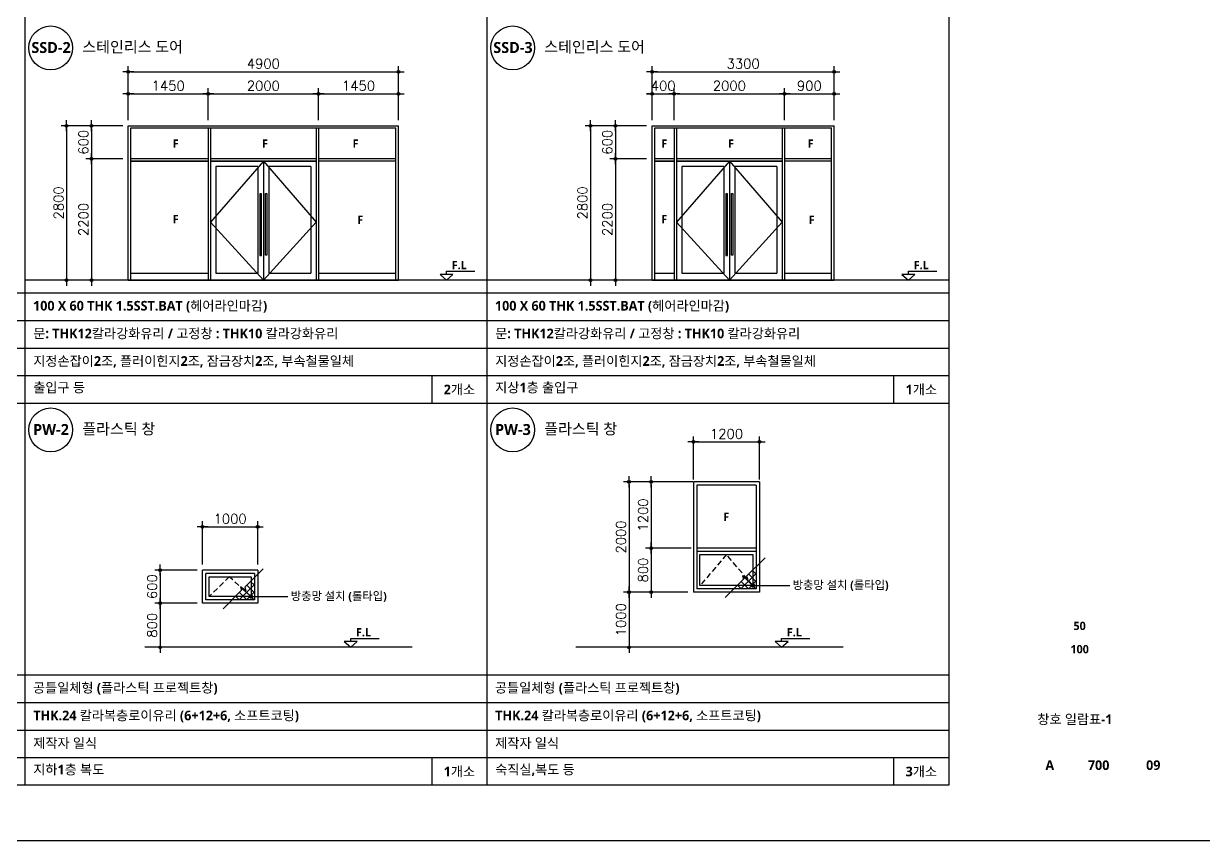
# Model space of a CAD drawing. Header units: millimetres. Extents: x 0 to 190005487, y 0 to 455456909.
# Drawn here: x 19726 to 41117, y 0 to 14807 of the extents above; entities that cross this region are included whole.
import ezdxf
from ezdxf.enums import TextEntityAlignment as Align

# ---------------------------------------------------------------- set-up
doc = ezdxf.new("R2010")
doc.units = ezdxf.units.MM
doc.header["$LTSCALE"] = 400
doc.header["$MEASUREMENT"] = 0
doc.header["$PDSIZE"] = -10
doc.linetypes.add('ACAD_ISO04W100', pattern=[30, 24, -3, 0, -3])
doc.linetypes.add('HIDDEN', pattern=[0.375, 0.25, -0.125])
doc.layers.get('0').update_dxf_attribs({"linetype": 'CONTINUOUS'})
doc.layers.get('Defpoints').update_dxf_attribs({"color": 153, "linetype": 'CONTINUOUS'})
for name, color, linetype in [('7DIM', 7, 'CONTINUOUS'), ('A-ANNO-DIM', 4, 'CONTINUOUS'), ('A-ANNO-GRA1', 7, 'CONTINUOUS'), ('A-ANNO-TEXT1', 7, 'CONTINUOUS'), ('A-ANNO-TITL', 7, 'CONTINUOUS'), ('A-CUT', 7, 'CONTINUOUS'), ('A-HAT', 253, 'CONTINUOUS'), ('A-LEADER', 7, 'CONTINUOUS'), ('A-TEXT', 4, 'CONTINUOUS'), ('A-WIN-IDEN', 11, 'CONTINUOUS'), ('CE-SLOP-FILL', 1, 'CONTINUOUS'), ('cen', 1, 'ACAD_ISO04W100'), ('WID', 4, 'CONTINUOUS'), ('WIN', 6, 'CONTINUOUS'), ('조경', 5, 'CONTINUOUS')]:
    doc.layers.add(name, color=color, linetype=linetype)
doc.layers.add('Defpoint', color=161, linetype='CONTINUOUS', plot=False)
doc.styles.add('SH_대대리576', font='NanumGothicBold.ttf')
doc.styles.get("Standard").update_dxf_attribs({"font": 'SIMPLEX.shx'})
doc.dimstyles.new('SHP 50 창호', dxfattribs={"dimscale": 50, "dimtxt": 3.5, "dimasz": 1, "dimexe": 2, "dimexo": 2, "dimgap": 1, "dimtad": 1, "dimdec": 0, "dimzin": 0, "dimdsep": 46, "dimblk": 'DIMDOT', "dimcen": 0.09, "dimclrt": 3, "dimadec": 0, "dimazin": 1, "dimtfac": 1, "dimtdec": 0, "dimtix": 1, "dimtmove": 2, "dimatfit": 0, "dimldrblk": 'DIMDOT', "dimfxl": 1, "dimtfillclr": 3, "dimtolj": 1, "dimtzin": 0, "dimarcsym": 0})

# ---------------------------------------------------------------- blocks, each defined once
blk = doc.blocks.new('DIMDOT')
at = {"color": 0}
blk.add_line((-2, 0), (2, 0), dxfattribs=at)
for radius in [0.5, 0.25]:
    blk.add_circle((0, 0), radius, dxfattribs=at)
blk = doc.blocks.new('*D36')
at = {"layer": 'A-ANNO-DIM', "color": 0, "lineweight": -2}
for p, q in [((21623, 13056), (21623, 14034)), ((21673, 13934), (26473, 13934)), ((26523, 13056), (26523, 14034))]:
    blk.add_line(p, q, dxfattribs=at)
at = {"layer": 'Defpoints', "color": 0}
for p in [(26523, 13934), (21623, 12956), (26523, 12956)]:
    blk.add_point(p, dxfattribs=at)
at = {"layer": 'A-ANNO-DIM', "color": 0, "linetype": 'ByBlock', "lineweight": -2, "xscale": 50, "yscale": 50, "zscale": 50, "rotation": 180}
blk.add_blockref('DIMDOT', (21623, 13934), dxfattribs=at)
at = {"layer": 'A-ANNO-DIM', "color": 0, "linetype": 'ByBlock', "lineweight": -2, "xscale": 50, "yscale": 50, "zscale": 50}
blk.add_blockref('DIMDOT', (26523, 13934), dxfattribs=at)
at = {"layer": 'A-ANNO-DIM', "color": 3, "insert": (24073, 14080), "char_height": 175, "attachment_point": 5}
blk.add_mtext('\\A1;4900', dxfattribs=at)
blk = doc.blocks.new('*D37')
at = {"layer": 'A-ANNO-DIM', "color": 0, "lineweight": -2}
for p, q in [((21523, 12356), (20856, 12356)), ((20956, 12306), (20956, 10206)), ((21523, 10156), (20856, 10156))]:
    blk.add_line(p, q, dxfattribs=at)
at = {"layer": 'Defpoints', "color": 0}
for p in [(21623, 12356), (20956, 10156), (21623, 10156)]:
    blk.add_point(p, dxfattribs=at)
at = {"layer": 'A-ANNO-DIM', "color": 0, "linetype": 'ByBlock', "lineweight": -2, "xscale": 50, "yscale": 50, "zscale": 50}
for p, rotation in [((20956, 12356), 90), ((20956, 10156), 270)]:
    blk.add_blockref('DIMDOT', p, dxfattribs=dict(at, rotation=rotation))
at = {"layer": 'A-ANNO-DIM', "color": 3, "insert": (20810, 11256), "char_height": 175, "attachment_point": 5, "rotation": 90}
blk.add_mtext('\\A1;2200', dxfattribs=at)
blk = doc.blocks.new('*D38')
at = {"layer": 'A-ANNO-DIM', "color": 0, "lineweight": -2}
for p, q in [((21523, 12956), (20856, 12956)), ((20956, 12906), (20956, 12406)), ((21523, 12356), (20856, 12356))]:
    blk.add_line(p, q, dxfattribs=at)
at = {"layer": 'Defpoints', "color": 0}
for p in [(21623, 12956), (20956, 12356), (21623, 12356)]:
    blk.add_point(p, dxfattribs=at)
at = {"layer": 'A-ANNO-DIM', "color": 0, "linetype": 'ByBlock', "lineweight": -2, "xscale": 50, "yscale": 50, "zscale": 50}
for p, rotation in [((20956, 12956), 90), ((20956, 12356), 270)]:
    blk.add_blockref('DIMDOT', p, dxfattribs=dict(at, rotation=rotation))
at = {"layer": 'A-ANNO-DIM', "color": 3, "insert": (20810, 12656), "char_height": 175, "attachment_point": 5, "rotation": 90}
blk.add_mtext('\\A1;600', dxfattribs=at)
blk = doc.blocks.new('*D39')
at = {"layer": 'A-ANNO-DIM', "color": 0, "lineweight": -2}
for p, q in [((25073, 13056), (25073, 13634)), ((25123, 13534), (26473, 13534)), ((26523, 13056), (26523, 13634))]:
    blk.add_line(p, q, dxfattribs=at)
at = {"layer": 'Defpoints', "color": 0}
for p in [(26523, 13534), (25073, 12956), (26523, 12956)]:
    blk.add_point(p, dxfattribs=at)
at = {"layer": 'A-ANNO-DIM', "color": 0, "linetype": 'ByBlock', "lineweight": -2, "xscale": 50, "yscale": 50, "zscale": 50, "rotation": 180}
blk.add_blockref('DIMDOT', (25073, 13534), dxfattribs=at)
at = {"layer": 'A-ANNO-DIM', "color": 0, "linetype": 'ByBlock', "lineweight": -2, "xscale": 50, "yscale": 50, "zscale": 50}
blk.add_blockref('DIMDOT', (26523, 13534), dxfattribs=at)
at = {"layer": 'A-ANNO-DIM', "color": 3, "insert": (25798, 13680), "char_height": 175, "attachment_point": 5}
blk.add_mtext('\\A1;1450', dxfattribs=at)
blk = doc.blocks.new('*D40')
at = {"layer": 'A-ANNO-DIM', "color": 0, "lineweight": -2}
for p, q in [((23073, 13056), (23073, 13634)), ((23123, 13534), (25023, 13534)), ((25073, 13056), (25073, 13634))]:
    blk.add_line(p, q, dxfattribs=at)
at = {"layer": 'Defpoints', "color": 0}
for p in [(25073, 13534), (23073, 12956), (25073, 12956)]:
    blk.add_point(p, dxfattribs=at)
at = {"layer": 'A-ANNO-DIM', "color": 0, "linetype": 'ByBlock', "lineweight": -2, "xscale": 50, "yscale": 50, "zscale": 50, "rotation": 180}
blk.add_blockref('DIMDOT', (23073, 13534), dxfattribs=at)
at = {"layer": 'A-ANNO-DIM', "color": 0, "linetype": 'ByBlock', "lineweight": -2, "xscale": 50, "yscale": 50, "zscale": 50}
blk.add_blockref('DIMDOT', (25073, 13534), dxfattribs=at)
at = {"layer": 'A-ANNO-DIM', "color": 3, "insert": (24073, 13680), "char_height": 175, "attachment_point": 5}
blk.add_mtext('\\A1;2000', dxfattribs=at)
blk = doc.blocks.new('*D41')
at = {"layer": 'A-ANNO-DIM', "color": 0, "lineweight": -2}
for p, q in [((21623, 13056), (21623, 13634)), ((21673, 13534), (23023, 13534)), ((23073, 13056), (23073, 13634))]:
    blk.add_line(p, q, dxfattribs=at)
at = {"layer": 'Defpoints', "color": 0}
for p in [(23073, 13534), (21623, 12956), (23073, 12956)]:
    blk.add_point(p, dxfattribs=at)
at = {"layer": 'A-ANNO-DIM', "color": 0, "linetype": 'ByBlock', "lineweight": -2, "xscale": 50, "yscale": 50, "zscale": 50, "rotation": 180}
blk.add_blockref('DIMDOT', (21623, 13534), dxfattribs=at)
at = {"layer": 'A-ANNO-DIM', "color": 0, "linetype": 'ByBlock', "lineweight": -2, "xscale": 50, "yscale": 50, "zscale": 50}
blk.add_blockref('DIMDOT', (23073, 13534), dxfattribs=at)
at = {"layer": 'A-ANNO-DIM', "color": 3, "insert": (22348, 13680), "char_height": 175, "attachment_point": 5}
blk.add_mtext('\\A1;1450', dxfattribs=at)
blk = doc.blocks.new('*D42')
at = {"layer": 'A-ANNO-DIM', "color": 0, "lineweight": -2}
for p, q in [((21173, 12956), (20406, 12956)), ((20506, 12906), (20506, 10206)), ((21173, 10156), (20406, 10156))]:
    blk.add_line(p, q, dxfattribs=at)
at = {"layer": 'Defpoints', "color": 0}
for p in [(21273, 12956), (20506, 10156), (21273, 10156)]:
    blk.add_point(p, dxfattribs=at)
at = {"layer": 'A-ANNO-DIM', "color": 0, "linetype": 'ByBlock', "lineweight": -2, "xscale": 50, "yscale": 50, "zscale": 50}
for p, rotation in [((20506, 12956), 90), ((20506, 10156), 270)]:
    blk.add_blockref('DIMDOT', p, dxfattribs=dict(at, rotation=rotation))
at = {"layer": 'A-ANNO-DIM', "color": 3, "insert": (20360, 11556), "char_height": 175, "attachment_point": 5, "rotation": 90}
blk.add_mtext('\\A1;2800', dxfattribs=at)
blk = doc.blocks.new('*D1101')
at = {"layer": 'A-ANNO-DIM', "color": 0, "lineweight": -2}
for p, q in [((22870, 4900), (22104, 4900)), ((22204, 4850), (22204, 4350)), ((22870, 4300), (22104, 4300))]:
    blk.add_line(p, q, dxfattribs=at)
at = {"layer": 'Defpoints', "color": 0}
for p in [(22970, 4900), (22204, 4300), (22970, 4300)]:
    blk.add_point(p, dxfattribs=at)
at = {"layer": 'A-ANNO-DIM', "color": 0, "linetype": 'ByBlock', "lineweight": -2, "xscale": 50, "yscale": 50, "zscale": 50}
for p, rotation in [((22204, 4900), 90), ((22204, 4300), 270)]:
    blk.add_blockref('DIMDOT', p, dxfattribs=dict(at, rotation=rotation))
at = {"layer": 'A-ANNO-DIM', "color": 3, "insert": (22057, 4600), "char_height": 175, "attachment_point": 5, "rotation": 90}
blk.add_mtext('\\A1;600', dxfattribs=at)
blk = doc.blocks.new('*D1102')
at = {"layer": 'A-ANNO-DIM', "color": 0, "lineweight": -2}
for p, q in [((22970, 5000), (22970, 5784)), ((23970, 5000), (23970, 5784)), ((23020, 5684), (23920, 5684))]:
    blk.add_line(p, q, dxfattribs=at)
at = {"layer": 'Defpoints', "color": 0}
for p in [(23970, 5684), (22970, 4900), (23970, 4900)]:
    blk.add_point(p, dxfattribs=at)
at = {"layer": 'A-ANNO-DIM', "color": 0, "linetype": 'ByBlock', "lineweight": -2, "xscale": 50, "yscale": 50, "zscale": 50, "rotation": 180}
blk.add_blockref('DIMDOT', (22970, 5684), dxfattribs=at)
at = {"layer": 'A-ANNO-DIM', "color": 0, "linetype": 'ByBlock', "lineweight": -2, "xscale": 50, "yscale": 50, "zscale": 50}
blk.add_blockref('DIMDOT', (23970, 5684), dxfattribs=at)
at = {"layer": 'A-ANNO-DIM', "color": 3, "insert": (23470, 5830), "char_height": 175, "attachment_point": 5}
blk.add_mtext('\\A1;1000', dxfattribs=at)
blk = doc.blocks.new('*D1103')
at = {"layer": 'A-ANNO-DIM', "color": 0, "lineweight": -2}
for p, q in [((22870, 4300), (22104, 4300)), ((22204, 4250), (22204, 3550)), ((22870, 3500), (22104, 3500))]:
    blk.add_line(p, q, dxfattribs=at)
at = {"layer": 'Defpoints', "color": 0}
for p in [(22970, 4300), (22204, 3500), (22970, 3500)]:
    blk.add_point(p, dxfattribs=at)
at = {"layer": 'A-ANNO-DIM', "color": 0, "linetype": 'ByBlock', "lineweight": -2, "xscale": 50, "yscale": 50, "zscale": 50}
for p, rotation in [((22204, 4300), 90), ((22204, 3500), 270)]:
    blk.add_blockref('DIMDOT', p, dxfattribs=dict(at, rotation=rotation))
at = {"layer": 'A-ANNO-DIM', "color": 3, "insert": (22057, 3900), "char_height": 175, "attachment_point": 5, "rotation": 90}
blk.add_mtext('\\A1;800', dxfattribs=at)
blk = doc.blocks.new('*D1107')
at = {"layer": 'A-ANNO-DIM', "color": 0, "lineweight": -2}
for p, q in [((31830, 5300), (31003, 5300)), ((31103, 5250), (31103, 4550)), ((31770, 4500), (31003, 4500))]:
    blk.add_line(p, q, dxfattribs=at)
at = {"layer": 'Defpoints', "color": 0}
for p in [(31930, 5300), (31103, 4500), (31870, 4500)]:
    blk.add_point(p, dxfattribs=at)
at = {"layer": 'A-ANNO-DIM', "color": 0, "linetype": 'ByBlock', "lineweight": -2, "xscale": 50, "yscale": 50, "zscale": 50}
for p, rotation in [((31103, 5300), 90), ((31103, 4500), 270)]:
    blk.add_blockref('DIMDOT', p, dxfattribs=dict(at, rotation=rotation))
at = {"layer": 'A-ANNO-DIM', "color": 3, "insert": (30957, 4900), "char_height": 175, "attachment_point": 5, "rotation": 90}
blk.add_mtext('\\A1;800', dxfattribs=at)
blk = doc.blocks.new('*D1108')
at = {"layer": 'A-ANNO-DIM', "color": 0, "lineweight": -2}
for p, q in [((31770, 4500), (30603, 4500)), ((30703, 4450), (30703, 3550)), ((31770, 3500), (30603, 3500))]:
    blk.add_line(p, q, dxfattribs=at)
at = {"layer": 'Defpoints', "color": 0}
for p in [(31870, 4500), (30703, 3500), (31870, 3500)]:
    blk.add_point(p, dxfattribs=at)
at = {"layer": 'A-ANNO-DIM', "color": 0, "linetype": 'ByBlock', "lineweight": -2, "xscale": 50, "yscale": 50, "zscale": 50}
for p, rotation in [((30703, 4500), 90), ((30703, 3500), 270)]:
    blk.add_blockref('DIMDOT', p, dxfattribs=dict(at, rotation=rotation))
at = {"layer": 'A-ANNO-DIM', "color": 3, "insert": (30557, 4000), "char_height": 175, "attachment_point": 5, "rotation": 90}
blk.add_mtext('\\A1;1000', dxfattribs=at)
blk = doc.blocks.new('*D1109')
at = {"layer": 'A-ANNO-DIM', "color": 0, "lineweight": -2}
for p, q in [((31870, 6540), (31870, 7324)), ((33070, 6540), (33070, 7324)), ((31920, 7224), (33020, 7224))]:
    blk.add_line(p, q, dxfattribs=at)
at = {"layer": 'Defpoints', "color": 0}
for p in [(33070, 7224), (31870, 6440), (33070, 6440)]:
    blk.add_point(p, dxfattribs=at)
at = {"layer": 'A-ANNO-DIM', "color": 0, "linetype": 'ByBlock', "lineweight": -2, "xscale": 50, "yscale": 50, "zscale": 50, "rotation": 180}
blk.add_blockref('DIMDOT', (31870, 7224), dxfattribs=at)
at = {"layer": 'A-ANNO-DIM', "color": 0, "linetype": 'ByBlock', "lineweight": -2, "xscale": 50, "yscale": 50, "zscale": 50}
blk.add_blockref('DIMDOT', (33070, 7224), dxfattribs=at)
at = {"layer": 'A-ANNO-DIM', "color": 3, "insert": (32470, 7370), "char_height": 175, "attachment_point": 5}
blk.add_mtext('\\A1;1200', dxfattribs=at)
blk = doc.blocks.new('*D1125')
at = {"layer": 'A-ANNO-DIM', "color": 0, "lineweight": -2}
for p, q in [((31860, 6500), (31003, 6500)), ((31103, 6450), (31103, 5350)), ((31770, 5300), (31003, 5300))]:
    blk.add_line(p, q, dxfattribs=at)
at = {"layer": 'Defpoints', "color": 0}
for p in [(31960, 6500), (31103, 5300), (31870, 5300)]:
    blk.add_point(p, dxfattribs=at)
at = {"layer": 'A-ANNO-DIM', "color": 0, "linetype": 'ByBlock', "lineweight": -2, "xscale": 50, "yscale": 50, "zscale": 50}
for p, rotation in [((31103, 6500), 90), ((31103, 5300), 270)]:
    blk.add_blockref('DIMDOT', p, dxfattribs=dict(at, rotation=rotation))
at = {"layer": 'A-ANNO-DIM', "color": 3, "insert": (30957, 5900), "char_height": 175, "attachment_point": 5, "rotation": 90}
blk.add_mtext('\\A1;1200', dxfattribs=at)
blk = doc.blocks.new('*D1126')
at = {"layer": 'A-ANNO-DIM', "color": 0, "lineweight": -2}
for p, q in [((31760, 6500), (30603, 6500)), ((30703, 6450), (30703, 4550)), ((31110, 4500), (30603, 4500))]:
    blk.add_line(p, q, dxfattribs=at)
at = {"layer": 'Defpoints', "color": 0}
for p in [(31860, 6500), (30703, 4500), (31210, 4500)]:
    blk.add_point(p, dxfattribs=at)
at = {"layer": 'A-ANNO-DIM', "color": 0, "linetype": 'ByBlock', "lineweight": -2, "xscale": 50, "yscale": 50, "zscale": 50}
for p, rotation in [((30703, 6500), 90), ((30703, 4500), 270)]:
    blk.add_blockref('DIMDOT', p, dxfattribs=dict(at, rotation=rotation))
at = {"layer": 'A-ANNO-DIM', "color": 3, "insert": (30557, 5500), "char_height": 175, "attachment_point": 5, "rotation": 90}
blk.add_mtext('\\A1;2000', dxfattribs=at)
blk = doc.blocks.new('*D1168')
at = {"layer": 'A-ANNO-DIM', "color": 0, "lineweight": -2}
for p, q in [((31122, 13056), (31122, 14034)), ((31172, 13934), (34372, 13934)), ((34422, 13056), (34422, 14034))]:
    blk.add_line(p, q, dxfattribs=at)
at = {"layer": 'Defpoints', "color": 0}
for p in [(34422, 13934), (31122, 12956), (34422, 12956)]:
    blk.add_point(p, dxfattribs=at)
at = {"layer": 'A-ANNO-DIM', "color": 0, "linetype": 'ByBlock', "lineweight": -2, "xscale": 50, "yscale": 50, "zscale": 50, "rotation": 180}
blk.add_blockref('DIMDOT', (31122, 13934), dxfattribs=at)
at = {"layer": 'A-ANNO-DIM', "color": 0, "linetype": 'ByBlock', "lineweight": -2, "xscale": 50, "yscale": 50, "zscale": 50}
blk.add_blockref('DIMDOT', (34422, 13934), dxfattribs=at)
at = {"layer": 'A-ANNO-DIM', "color": 3, "insert": (32772, 14080), "char_height": 175, "attachment_point": 5}
blk.add_mtext('\\A1;3300', dxfattribs=at)
blk = doc.blocks.new('*D1169')
at = {"layer": 'A-ANNO-DIM', "color": 0, "lineweight": -2}
for p, q in [((31022, 12356), (30356, 12356)), ((30456, 12306), (30456, 10206)), ((31022, 10156), (30356, 10156))]:
    blk.add_line(p, q, dxfattribs=at)
at = {"layer": 'Defpoints', "color": 0}
for p in [(31122, 12356), (30456, 10156), (31122, 10156)]:
    blk.add_point(p, dxfattribs=at)
at = {"layer": 'A-ANNO-DIM', "color": 0, "linetype": 'ByBlock', "lineweight": -2, "xscale": 50, "yscale": 50, "zscale": 50}
for p, rotation in [((30456, 12356), 90), ((30456, 10156), 270)]:
    blk.add_blockref('DIMDOT', p, dxfattribs=dict(at, rotation=rotation))
at = {"layer": 'A-ANNO-DIM', "color": 3, "insert": (30310, 11256), "char_height": 175, "attachment_point": 5, "rotation": 90}
blk.add_mtext('\\A1;2200', dxfattribs=at)
blk = doc.blocks.new('*D1170')
at = {"layer": 'A-ANNO-DIM', "color": 0, "lineweight": -2}
for p, q in [((31022, 12956), (30356, 12956)), ((30456, 12906), (30456, 12406)), ((31022, 12356), (30356, 12356))]:
    blk.add_line(p, q, dxfattribs=at)
at = {"layer": 'Defpoints', "color": 0}
for p in [(31122, 12956), (30456, 12356), (31122, 12356)]:
    blk.add_point(p, dxfattribs=at)
at = {"layer": 'A-ANNO-DIM', "color": 0, "linetype": 'ByBlock', "lineweight": -2, "xscale": 50, "yscale": 50, "zscale": 50}
for p, rotation in [((30456, 12956), 90), ((30456, 12356), 270)]:
    blk.add_blockref('DIMDOT', p, dxfattribs=dict(at, rotation=rotation))
at = {"layer": 'A-ANNO-DIM', "color": 3, "insert": (30309, 12656), "char_height": 175, "attachment_point": 5, "rotation": 90}
blk.add_mtext('\\A1;600', dxfattribs=at)
blk = doc.blocks.new('*D1171')
at = {"layer": 'A-ANNO-DIM', "color": 0, "lineweight": -2}
for p, q in [((33522, 13056), (33522, 13634)), ((33572, 13534), (34372, 13534)), ((34422, 13056), (34422, 13634))]:
    blk.add_line(p, q, dxfattribs=at)
at = {"layer": 'Defpoints', "color": 0}
for p in [(34422, 13534), (33522, 12956), (34422, 12956)]:
    blk.add_point(p, dxfattribs=at)
at = {"layer": 'A-ANNO-DIM', "color": 0, "linetype": 'ByBlock', "lineweight": -2, "xscale": 50, "yscale": 50, "zscale": 50, "rotation": 180}
blk.add_blockref('DIMDOT', (33522, 13534), dxfattribs=at)
at = {"layer": 'A-ANNO-DIM', "color": 0, "linetype": 'ByBlock', "lineweight": -2, "xscale": 50, "yscale": 50, "zscale": 50}
blk.add_blockref('DIMDOT', (34422, 13534), dxfattribs=at)
at = {"layer": 'A-ANNO-DIM', "color": 3, "insert": (33972, 13680), "char_height": 175, "attachment_point": 5}
blk.add_mtext('\\A1;900', dxfattribs=at)
blk = doc.blocks.new('*D1172')
at = {"layer": 'A-ANNO-DIM', "color": 0, "lineweight": -2}
for p, q in [((31522, 13056), (31522, 13634)), ((31572, 13534), (33472, 13534)), ((33522, 13056), (33522, 13634))]:
    blk.add_line(p, q, dxfattribs=at)
at = {"layer": 'Defpoints', "color": 0}
for p in [(33522, 13534), (31522, 12956), (33522, 12956)]:
    blk.add_point(p, dxfattribs=at)
at = {"layer": 'A-ANNO-DIM', "color": 0, "linetype": 'ByBlock', "lineweight": -2, "xscale": 50, "yscale": 50, "zscale": 50, "rotation": 180}
blk.add_blockref('DIMDOT', (31522, 13534), dxfattribs=at)
at = {"layer": 'A-ANNO-DIM', "color": 0, "linetype": 'ByBlock', "lineweight": -2, "xscale": 50, "yscale": 50, "zscale": 50}
blk.add_blockref('DIMDOT', (33522, 13534), dxfattribs=at)
at = {"layer": 'A-ANNO-DIM', "color": 3, "insert": (32522, 13680), "char_height": 175, "attachment_point": 5}
blk.add_mtext('\\A1;2000', dxfattribs=at)
blk = doc.blocks.new('*D1173')
at = {"layer": 'A-ANNO-DIM', "color": 0, "lineweight": -2}
for p, q in [((31072, 13534), (31022, 13534)), ((31122, 13056), (31122, 13634)), ((31122, 13534), (31522, 13534)), ((31522, 13056), (31522, 13634)), ((31572, 13534), (31622, 13534))]:
    blk.add_line(p, q, dxfattribs=at)
at = {"layer": 'Defpoints', "color": 0}
for p in [(31522, 13534), (31122, 12956), (31522, 12956)]:
    blk.add_point(p, dxfattribs=at)
at = {"layer": 'A-ANNO-DIM', "color": 0, "linetype": 'ByBlock', "lineweight": -2, "xscale": 50, "yscale": 50, "zscale": 50}
blk.add_blockref('DIMDOT', (31122, 13534), dxfattribs=at)
at = {"layer": 'A-ANNO-DIM', "color": 0, "linetype": 'ByBlock', "lineweight": -2, "xscale": 50, "yscale": 50, "zscale": 50, "rotation": 180}
blk.add_blockref('DIMDOT', (31522, 13534), dxfattribs=at)
at = {"layer": 'A-ANNO-DIM', "color": 3, "insert": (31322, 13680), "char_height": 175, "attachment_point": 5}
blk.add_mtext('\\A1;400', dxfattribs=at)
blk = doc.blocks.new('*D1174')
at = {"layer": 'A-ANNO-DIM', "color": 0, "lineweight": -2}
for p, q in [((30672, 12956), (29906, 12956)), ((30006, 12906), (30006, 10206)), ((30672, 10156), (29906, 10156))]:
    blk.add_line(p, q, dxfattribs=at)
at = {"layer": 'Defpoints', "color": 0}
for p in [(30772, 12956), (30006, 10156), (30772, 10156)]:
    blk.add_point(p, dxfattribs=at)
at = {"layer": 'A-ANNO-DIM', "color": 0, "linetype": 'ByBlock', "lineweight": -2, "xscale": 50, "yscale": 50, "zscale": 50}
for p, rotation in [((30006, 12956), 90), ((30006, 10156), 270)]:
    blk.add_blockref('DIMDOT', p, dxfattribs=dict(at, rotation=rotation))
at = {"layer": 'A-ANNO-DIM', "color": 3, "insert": (29859, 11556), "char_height": 175, "attachment_point": 5, "rotation": 90}
blk.add_mtext('\\A1;2800', dxfattribs=at)

msp = doc.modelspace()

# ---------------------------------------------------------------- hatches: boundary and pattern name
at = {"layer": 'A-HAT'}
h = msp.add_hatch(dxfattribs=at)
h.set_pattern_fill('ANSI37', color=5, scale=30)
h.set_pattern_definition([(45, (-289815.11, 137447.41), (-67.35192, 67.35192), []), (135, (-289815.11, 137447.41), (-67.35192, -67.35192), [])])
h.paths.add_polyline_path([(32778.8, 4734.1), (32605.1, 4560.5), (33009.4, 4560.5), (33009.4, 4964.7), (32835.4, 4790.7), (32856.6, 4727.1), (32757.6, 4797.8)])
h = msp.add_hatch(dxfattribs=at)
h.set_pattern_fill('ANSI37', color=5, scale=30)
h.set_pattern_definition([(45, (-298914.35, 137247.41), (-67.35192, 67.35192), []), (135, (-298914.35, 137247.41), (-67.35192, -67.35192), [])])
h.paths.add_polyline_path([(23679.6, 4534.1), (23505.9, 4360.5), (23910.1, 4360.5), (23910.1, 4764.7), (23736.1, 4590.7), (23757.3, 4527.1), (23658.3, 4597.8)])

# ---------------------------------------------------------------- linework, layer by layer
for p, q in [((27393.6, 10317.9), (27908, 10317.9)), ((27393.6, 10259.4), (27393.6, 10317.9)), ((35768.6, 10317.9), (36283, 10317.9)), ((35768.6, 10259.4), (35768.6, 10317.9)), ((27510.7, 10259.4), (27276.4, 10259.4)), ((27276.4, 10259.4), (27393.6, 10155.7)), ((27393.6, 10155.7), (27510.7, 10259.4)), ((35885.7, 10259.4), (35651.4, 10259.4)), ((35651.4, 10259.4), (35768.6, 10155.7)), ((35768.6, 10155.7), (35885.7, 10259.4)), ((25657, 3662.2), (26171.5, 3662.2)), ((25657, 3603.6), (25657, 3662.2)), ((33468.7, 3662.2), (33983.2, 3662.2)), ((33468.7, 3603.6), (33468.7, 3662.2)), ((25774.2, 3603.6), (25539.8, 3603.6)), ((25539.8, 3603.6), (25657, 3500)), ((25657, 3500), (25774.2, 3603.6)), ((33585.9, 3603.6), (33351.6, 3603.6)), ((33351.6, 3603.6), (33468.7, 3500)), ((33468.7, 3500), (33585.9, 3603.6))]:
    msp.add_line(p, q)
at = {"const_width": 40}
for points in [[(32929.6, 4620, 1), (32969.6, 4620, 1)], [(23830.4, 4420, 1), (23870.4, 4420, 1)]]:
    msp.add_lwpolyline(points, format="xyb", close=True, dxfattribs=at)
at = {"layer": 'A-ANNO-GRA1', "color": 2}
for p, q in [((19750, 28700), (19750, 1000)), ((28125, 28700), (28125, 1000)), ((1000, 7925), (36500, 7925))]:
    msp.add_line(p, q, dxfattribs=at)
at = {"layer": 'A-ANNO-GRA1', "color": 8}
for p, q in [((1000, 9925), (36500, 9925)), ((1000, 9425), (36500, 9425)), ((1000, 8925), (36500, 8925)), ((1000, 8425), (36500, 8425)), ((27125, 8425), (27125, 7925)), ((35500, 8425), (35500, 7925)), ((1000, 3000), (36500, 3000)), ((1000, 2500), (36500, 2500)), ((1000, 2000), (36500, 2000)), ((1000, 1500), (36500, 1500)), ((27125, 1500), (27125, 1000)), ((35500, 1500), (35500, 1000))]:
    msp.add_line(p, q, dxfattribs=at)
at = {"layer": 'A-CUT'}
for points in [[(24070.1, 4924.7), (23736.1, 4590.7), (23757.3, 4527.1), (23658.3, 4597.8), (23679.6, 4534.1), (23345.7, 4200.3)], [(33169.4, 5124.7), (32835.4, 4790.7), (32856.6, 4727.1), (32757.6, 4797.8), (32778.8, 4734.1), (32445, 4400.3)]]:
    msp.add_lwpolyline(points, dxfattribs=at)
at = {"layer": 'A-LEADER'}
for p, q in [((32949.6, 4620), (33616.3, 4620)), ((23850.4, 4420), (24517, 4420))]:
    msp.add_line(p, q, dxfattribs=at)
at = {"layer": 'A-WIN-IDEN', "ltscale": 10}
for centre in [(20217.1, 14366.2), (28592.1, 14366.2), (20217.1, 7441.2), (28592.1, 7441.2)]:
    msp.add_circle(centre, 397.4, dxfattribs=at)
at = {"layer": 'CE-SLOP-FILL', "linetype": 'HIDDEN'}
for p, q in [((32469.6, 5180), (31989.6, 4620)), ((32949.6, 4620), (32469.6, 5180))]:
    msp.add_line(p, q, dxfattribs=at)
msp.add_lwpolyline([(23850.4, 4420), (23455.4, 4780), (23090.4, 4420)], dxfattribs=at)
at = {"layer": 'cen'}
for p, q in [((28125, 10155.7), (19750, 10155.7)), ((36500, 10155.7), (28125, 10155.7)), ((26771.5, 3500), (21923.8, 3500)), ((34583.2, 3500), (29735.5, 3500))]:
    msp.add_line(p, q, dxfattribs=at)
at = {"layer": 'Defpoint'}
for points in [[(42000, 0), (42000, 29700), (0, 29700), (0, 0)], [(1000, 1000), (1000, 28700), (36500, 28700), (36500, 1000)]]:
    msp.add_lwpolyline(points, close=True, dxfattribs=at)
at = {"layer": 'WID'}
for p, q in [((21622.8, 12955.7), (26522.8, 12955.7)), ((21622.8, 10155.7), (21622.8, 12955.7)), ((21672.8, 12915.7), (26472.8, 12915.7)), ((21672.8, 10155.7), (21672.8, 12915.7)), ((23072.8, 12915.7), (23072.8, 10155.7)), ((23112.8, 12915.7), (23112.8, 10155.7)), ((25032.8, 12915.7), (25032.8, 10155.7)), ((25072.8, 12915.7), (25072.8, 10155.7)), ((26472.8, 12315.7), (26472.8, 12915.7)), ((26522.8, 12352), (26522.8, 12955.7)), ((31122.1, 12955.7), (34422.1, 12955.7)), ((31122.1, 10155.7), (31122.1, 12955.7)), ((31172.1, 12915.7), (34372.1, 12915.7)), ((31172.1, 10155.7), (31172.1, 12915.7)), ((31522.1, 12915.7), (31522.1, 10155.7)), ((31562.1, 12915.7), (31562.1, 10155.7)), ((33482.1, 12915.7), (33482.1, 10155.7)), ((33522.1, 12915.7), (33522.1, 10155.7)), ((34372.1, 12315.7), (34372.1, 12915.7)), ((34422.1, 12352), (34422.1, 12955.7)), ((23072.8, 12355.7), (21672.8, 12355.7)), ((21672.8, 12315.7), (23072.8, 12315.7)), ((23072.8, 12315.7), (21672.8, 12315.7)), ((25032.8, 12355.7), (23112.8, 12355.7)), ((25032.8, 12315.7), (23112.8, 12315.7)), ((23112.8, 12315.7), (25032.8, 12315.7)), ((24072.8, 12315.7), (24072.8, 10155.7)), ((26472.8, 12355.7), (25072.8, 12355.7)), ((26472.8, 12315.7), (25072.8, 12315.7)), ((26472.8, 10155.7), (26472.8, 12315.7)), ((26522.8, 10155.7), (26522.8, 12355.7)), ((31522.1, 12355.7), (31172.1, 12355.7)), ((31172.1, 12315.7), (31522.1, 12315.7)), ((31522.1, 12315.7), (31172.1, 12315.7)), ((33482.1, 12355.7), (31562.1, 12355.7)), ((33482.1, 12315.7), (31562.1, 12315.7)), ((31562.1, 12315.7), (33482.1, 12315.7)), ((32522.1, 12315.7), (32522.1, 10155.7)), ((34372.1, 12355.7), (33522.1, 12355.7)), ((34372.1, 12315.7), (33522.1, 12315.7)), ((34372.1, 10155.7), (34372.1, 12315.7)), ((34422.1, 10155.7), (34422.1, 12355.7)), ((21672.8, 10285.7), (23072.8, 10285.7)), ((25072.8, 10285.7), (26472.8, 10285.7)), ((31172.1, 10285.7), (31522.1, 10285.7)), ((33522.1, 10285.7), (34372.1, 10285.7)), ((21622.8, 10155.7), (26522.8, 10155.7)), ((31122.1, 10155.7), (34422.1, 10155.7)), ((31869.6, 6500), (31869.6, 4500)), ((33069.6, 6500), (31869.6, 6500)), ((31929.6, 6440), (31929.6, 4560)), ((33009.6, 6440), (31929.6, 6440)), ((33009.6, 6440), (33009.6, 4560)), ((33069.6, 6500), (33069.6, 4500)), ((33009.6, 5300), (31929.6, 5300)), ((33009.6, 5240), (31929.6, 5240)), ((23910.4, 4900), (22970.4, 4900)), ((23970.4, 4900), (22970.4, 4900)), ((22970.4, 4300), (22970.4, 4900)), ((23910.4, 4840), (23030.4, 4840)), ((23910.4, 4840), (23030.4, 4840)), ((23030.4, 4360), (23030.4, 4840)), ((23910.4, 4840), (23910.4, 4360)), ((23970.4, 4900), (23970.4, 4300)), ((33069.6, 4500), (31869.6, 4500)), ((33009.6, 4560), (31929.6, 4560)), ((23970.4, 4300), (22970.4, 4300)), ((23910.4, 4360), (23030.4, 4360))]:
    msp.add_line(p, q, dxfattribs=at)
at = {"layer": 'WID', "color": 5}
for p, q in [((24172.8, 12215.7), (24172.8, 10285.7)), ((32622.1, 12215.7), (32622.1, 10285.7)), ((23212.8, 10285.7), (23972.8, 10285.7)), ((24172.8, 10285.7), (24932.8, 10285.7)), ((31662.1, 10285.7), (32422.1, 10285.7)), ((32622.1, 10285.7), (33382.1, 10285.7))]:
    msp.add_line(p, q, dxfattribs=at)
at = {"layer": 'WID'}
for points in [[(31989.6, 5180), (32949.6, 5180), (32949.6, 4620), (31989.6, 4620)], [(23090.4, 4420), (23090.4, 4780), (23850.4, 4780), (23850.4, 4420)]]:
    msp.add_lwpolyline(points, close=True, dxfattribs=at)
at = {"layer": 'WIN', "color": 1}
for p, q in [((24072.8, 12315.7), (23112.8, 11205.7)), ((24072.8, 12315.7), (25032.8, 11205.7)), ((32522.1, 12315.7), (31562.1, 11205.7)), ((32522.1, 12315.7), (33482.1, 11205.7)), ((23112.8, 11205.7), (24072.8, 10155.7)), ((25032.8, 11205.7), (24072.8, 10155.7)), ((31562.1, 11205.7), (32522.1, 10155.7)), ((33482.1, 11205.7), (32522.1, 10155.7))]:
    msp.add_line(p, q, dxfattribs=at)
at = {"layer": '조경', "color": 5}
for p, q in [((23972.8, 12215.7), (23212.8, 12215.7)), ((23212.8, 12215.7), (23212.8, 10285.7)), ((23972.8, 12215.7), (23972.8, 10285.7)), ((24932.8, 12215.7), (24172.8, 12215.7)), ((24932.8, 12215.7), (24932.8, 10285.7)), ((31662.1, 12215.7), (31662.1, 10285.7)), ((32422.1, 12215.7), (31662.1, 12215.7)), ((32422.1, 12215.7), (32422.1, 10285.7)), ((33382.1, 12215.7), (32622.1, 12215.7)), ((33382.1, 12215.7), (33382.1, 10285.7))]:
    msp.add_line(p, q, dxfattribs=at)
at = {"layer": '조경'}
for points in [[(24038.5, 11723.2), (24011.1, 11723.2), (24011.1, 10605.8), (24038.5, 10605.8)], [(24110.2, 11728), (24137.7, 11728), (24137.7, 10610.5), (24110.2, 10610.5)], [(32487.8, 11723.2), (32460.4, 11723.2), (32460.4, 10605.8), (32487.8, 10605.8)], [(32559.6, 11728), (32587, 11728), (32587, 10610.5), (32559.6, 10610.5)]]:
    msp.add_lwpolyline(points, close=True, dxfattribs=at)

# ---------------------------------------------------------------- texts
at = {"layer": '7DIM', "style": 'SH_대대리576'}
for p in [(22536.5, 12632.1), (24155.8, 12632.1), (25797.9, 12632.1), (31395.2, 12632.1), (32605.2, 12632.1), (34047.6, 12632.1), (22536.5, 11261.3), (25883.5, 11250.2), (31395.2, 11261.3), (34068.1, 11250.2), (32518.9, 5866)]:
    msp.add_text('F', height=150, dxfattribs=at).set_placement(p, align=Align.MIDDLE_RIGHT)
for p in [(27488.4, 10354.1), (35863.4, 10354.1), (25751.9, 3698.4), (33563.6, 3698.4)]:
    msp.add_text('F.L', height=150, dxfattribs=at).set_placement(p)
at = {"layer": 'A-ANNO-TEXT1', "style": 'SH_대대리576'}
for s, p in [('100 X 60 THK 1.5SST.BAT (헤어라인마감)', (19896.4, 9604.8)), ('100 X 60 THK 1.5SST.BAT (헤어라인마감)', (28271.4, 9604.8)), ('문: THK12칼라강화유리 / 고정창 : THK10 칼라강화유리', (19901.3, 9102.4)), ('문: THK12칼라강화유리 / 고정창 : THK10 칼라강화유리', (28276.3, 9102.4)), ('지정손잡이2조, 플러이힌지2조, 잠금장치2조, 부속철물일체', (19901.3, 8602.4)), ('지정손잡이2조, 플러이힌지2조, 잠금장치2조, 부속철물일체', (28276.3, 8602.4)), ('출입구 등', (19901.3, 8121.8)), ('지상1층 출입구', (28276.3, 8121.8)), ('공틀일체형 (플라스틱 프로젝트창)', (19896.4, 2679.8)), ('공틀일체형 (플라스틱 프로젝트창)', (28271.4, 2679.8)), ('THK.24 칼라복층로이유리 (6+12+6, 소프트코팅)', (19901.3, 2177.4)), ('THK.24 칼라복층로이유리 (6+12+6, 소프트코팅)', (28276.3, 2177.4)), ('제작자 일식', (19901.3, 1677.4)), ('제작자 일식', (28276.3, 1677.4)), ('지하1층 복도', (19901.3, 1196.8)), ('숙직실,복도 등', (28276.3, 1196.8))]:
    msp.add_text(s, height=175, dxfattribs=at).set_placement(p)
at = {"layer": 'A-ANNO-TEXT1', "color": 1, "style": 'SH_대대리576'}
for s, p in [('2개소', (27627.2, 8174.1)), ('1개소', (36002.2, 8174.1)), ('1개소', (27627.2, 1249.1)), ('3개소', (36002.2, 1249.1))]:
    msp.add_text(s, height=175, dxfattribs=at).set_placement(p, align=Align.MIDDLE_CENTER)
at = {"layer": 'A-ANNO-TITL', "style": 'SH_대대리576'}
for s, height, p in [('50', 150, (38872.6, 3888.9)), ('100', 150, (38872.6, 3466.7)), ('창호 일람표-1', 175, (38786.2, 2199)), ('A', 175, (38331.3, 1363.5)), ('700', 175, (39216.8, 1363.5)), ('09', 175, (40207.9, 1363.5))]:
    msp.add_text(s, height=height, dxfattribs=at).set_placement(p, align=Align.MIDDLE)
at = {"layer": 'A-TEXT', "style": 'SH_대대리576'}
for p in [(33669.7, 4630.6), (24570.5, 4430.6)]:
    msp.add_text('방충망 설치 (롤타입)', height=150, dxfattribs=at).set_placement(p, align=Align.MIDDLE_LEFT)
at = {"layer": 'A-WIN-IDEN', "color": 2, "style": 'SH_대대리576'}
for s, p in [('SSD-2', (20223.2, 14373.5)), ('SSD-3', (28598.2, 14373.5)), ('PW-2', (20223.2, 7448.5)), ('PW-3', (28598.2, 7448.5))]:
    msp.add_text(s, height=200, dxfattribs=at).set_placement(p, align=Align.MIDDLE_CENTER)
for s, p in [('스테인리스 도어', (20790.7, 14286)), ('스테인리스 도어', (29165.7, 14286)), ('플라스틱 창', (20790.7, 7361)), ('플라스틱 창', (29165.7, 7361))]:
    msp.add_text(s, height=200, dxfattribs=at).set_placement(p)

# ---------------------------------------------------------------- dimensions: what is measured, and where the dimension line sits
at = {"layer": 'A-ANNO-DIM'}
for base, p1, p2, picture, middle in [((26522.8, 13933.7), (21622.8, 12955.7), (26522.8, 12955.7), '*D36', (24072.8, 14080.2)), ((34422.1, 13933.7), (31122.1, 12955.7), (34422.1, 12955.7), '*D1168', (32772.1, 14080.2)), ((23072.8, 13533.7), (21622.8, 12955.7), (23072.8, 12955.7), '*D41', (22347.8, 13679.9)), ((25072.8, 13533.7), (23072.8, 12955.7), (25072.8, 12955.7), '*D40', (24072.8, 13679.9)), ((26522.8, 13533.7), (25072.8, 12955.7), (26522.8, 12955.7), '*D39', (25797.8, 13679.9)), ((31522.1, 13533.7), (31122.1, 12955.7), (31522.1, 12955.7), '*D1173', (31322.1, 13679.6)), ((33522.1, 13533.7), (31522.1, 12955.7), (33522.1, 12955.7), '*D1172', (32522.1, 13679.9)), ((34422.1, 13533.7), (33522.1, 12955.7), (34422.1, 12955.7), '*D1171', (33972.1, 13680.2)), ((33069.6, 7223.7), (31869.6, 6440), (33069.6, 6440), '*D1109', (32469.6, 7369.9)), ((23970.4, 5683.7), (22970.4, 4900), (23970.4, 4900), '*D1102', (23470.4, 5829.7))]:
    dim = msp.add_linear_dim(base=base, p1=p1, p2=p2, dimstyle='SHP 50 창호', dxfattribs=at)
    dim.commit()
    dim.dimension.update_dxf_attribs({"geometry": picture, "text_midpoint": middle})
for base, p1, p2, picture, middle in [((20506.4, 10155.7), (21272.8, 12955.7), (21272.8, 10155.7), '*D42', (20359.8, 11555.7)), ((20956.4, 12355.7), (21622.8, 12955.7), (21622.8, 12355.7), '*D38', (20809.8, 12655.7)), ((30005.7, 10155.7), (30772.1, 12955.7), (30772.1, 10155.7), '*D1174', (29859.1, 11555.7)), ((30455.7, 12355.7), (31122.1, 12955.7), (31122.1, 12355.7), '*D1170', (30309.1, 12655.7)), ((20956.4, 10155.7), (21622.8, 12355.7), (21622.8, 10155.7), '*D37', (20810.2, 11255.7)), ((30455.7, 10155.7), (31122.1, 12355.7), (31122.1, 10155.7), '*D1169', (30309.5, 11255.7)), ((30703.2, 4500), (31859.6, 6500), (31209.6, 4500), '*D1126', (30557, 5500)), ((31103.2, 5300), (31959.6, 6500), (31869.6, 5300), '*D1125', (30957, 5900)), ((31103.2, 4500), (31929.6, 5300), (31869.6, 4500), '*D1107', (30956.6, 4900)), ((22204, 4300), (22970.4, 4900), (22970.4, 4300), '*D1101', (22057.4, 4600)), ((30703.2, 3500), (31869.6, 4500), (31869.6, 3500), '*D1108', (30557.2, 4000)), ((22204, 3500), (22970.4, 4300), (22970.4, 3500), '*D1103', (22057.4, 3900))]:
    dim = msp.add_linear_dim(base=base, p1=p1, p2=p2, angle=90, dimstyle='SHP 50 창호', dxfattribs=at)
    dim.commit()
    dim.dimension.update_dxf_attribs({"geometry": picture, "text_midpoint": middle})

doc.saveas('drawing.dxf')
